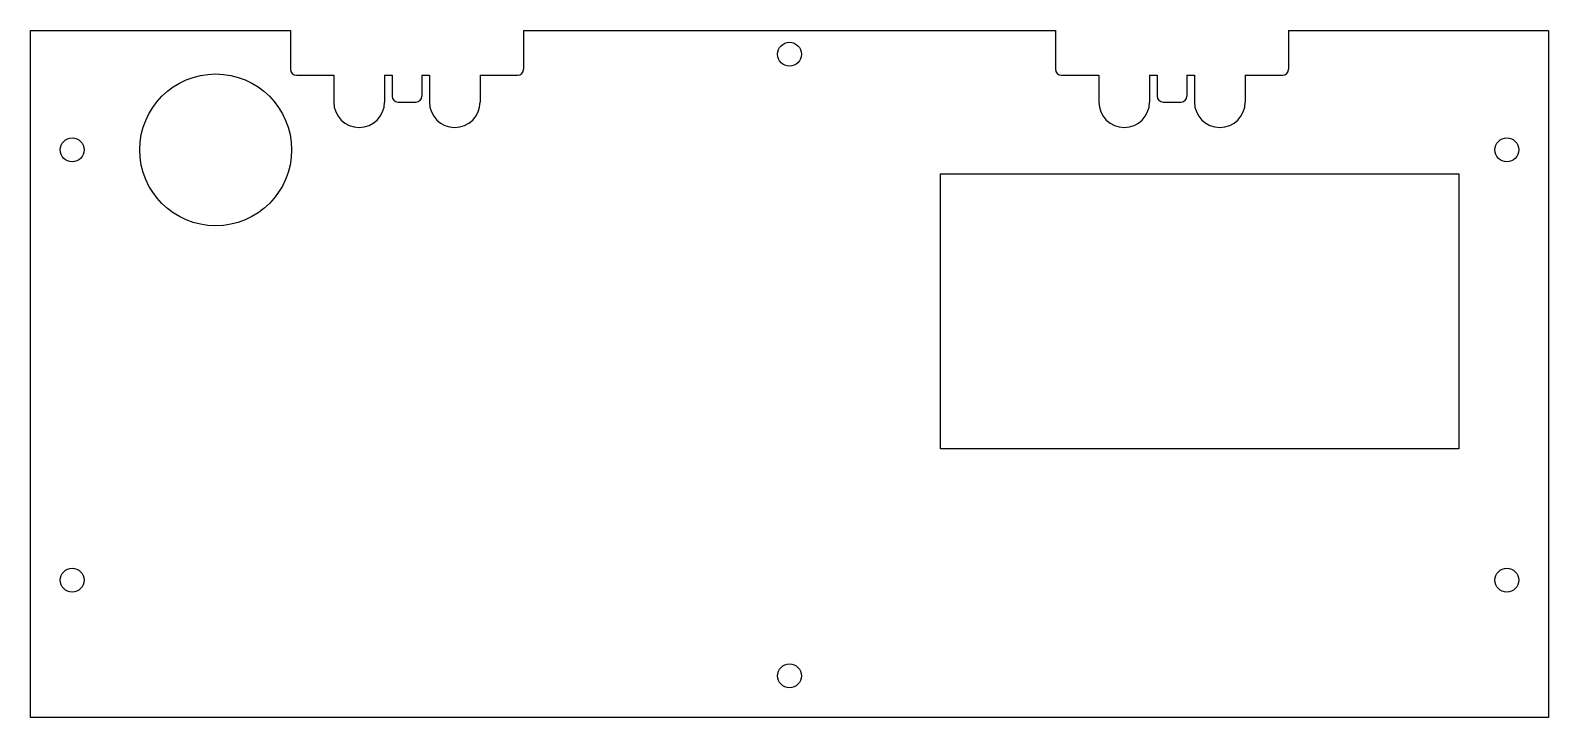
# Model space of a CAD drawing. Header units: millimetres. Extents: x -127 to 127, y -59 to 56.
import ezdxf

# ---------------------------------------------------------------- set-up
doc = ezdxf.new("R2010")
doc.units = ezdxf.units.MM
doc.layers.add('Sketch009', color=7, linetype='CONTINUOUS')

msp = doc.modelspace()

# ---------------------------------------------------------------- linework, layer by layer
at = {"layer": 'Sketch009'}
for p, q in [((-127, -59), (-127, 56)), ((-127, 56), (-83.5, 56)), ((-83.5, 56), (-83.5, 49.5)), ((-44.5, 56), (-44.5, 49.5)), ((-44.5, 56), (44.5, 56)), ((44.5, 56), (44.5, 49.5)), ((83.5, 56), (127, 56)), ((83.5, 56), (83.5, 49.5)), ((127, 56), (127, -59)), ((-82.5, 48.5), (-76.25, 48.5)), ((-76.25, 48.5), (-76.25, 44)), ((-67.75, 48.5), (-67.75, 44)), ((-67.75, 48.5), (-66.5, 48.5)), ((-66.5, 48.5), (-66.5, 45)), ((-61.5, 48.5), (-61.5, 45)), ((-61.5, 48.5), (-60.25, 48.5)), ((-60.25, 48.5), (-60.25, 44)), ((-51.75, 48.5), (-51.75, 44)), ((-51.75, 48.5), (-45.5, 48.5)), ((45.5, 48.5), (51.75, 48.5)), ((51.75, 48.5), (51.75, 44)), ((60.25, 48.5), (60.25, 44)), ((60.25, 48.5), (61.5, 48.5)), ((61.5, 48.5), (61.5, 45)), ((66.5, 48.5), (66.5, 45)), ((66.5, 48.5), (67.75, 48.5)), ((67.75, 48.5), (67.75, 44)), ((76.25, 48.5), (76.25, 44)), ((76.25, 48.5), (82.5, 48.5)), ((-65.5, 44), (-62.5, 44)), ((62.5, 44), (65.5, 44)), ((25.25, 32), (112, 32)), ((25.25, -14), (25.25, 32)), ((112, 32), (112, -14)), ((112, -14), (25.25, -14)), ((127, -59), (-127, -59))]:
    msp.add_line(p, q, dxfattribs=at)
for centre, radius in [((0, 52), 2), ((-96, 36), 12.7), ((-120, 36), 2), ((120, 36), 2), ((-120, -36), 2), ((120, -36), 2), ((0, -52), 2)]:
    msp.add_circle(centre, radius, dxfattribs=at)
for centre, radius, start, end in [((-82.5, 49.5), 1, 180, -90), ((-45.5, 49.5), 1, -90, 0), ((45.5, 49.5), 1, 180, -90), ((82.5, 49.5), 1, -90, 0), ((-72, 44), 4.25, 180, 0), ((-65.5, 45), 1, 180, -90), ((-62.5, 45), 1, -90, 0), ((-56, 44), 4.25, 180, 0), ((56, 44), 4.25, 180, 0), ((62.5, 45), 1, 180, -90), ((65.5, 45), 1, -90, 0), ((72, 44), 4.25, 180, 0)]:
    msp.add_arc(centre, radius, start, end, dxfattribs=at)

doc.saveas('drawing.dxf')
